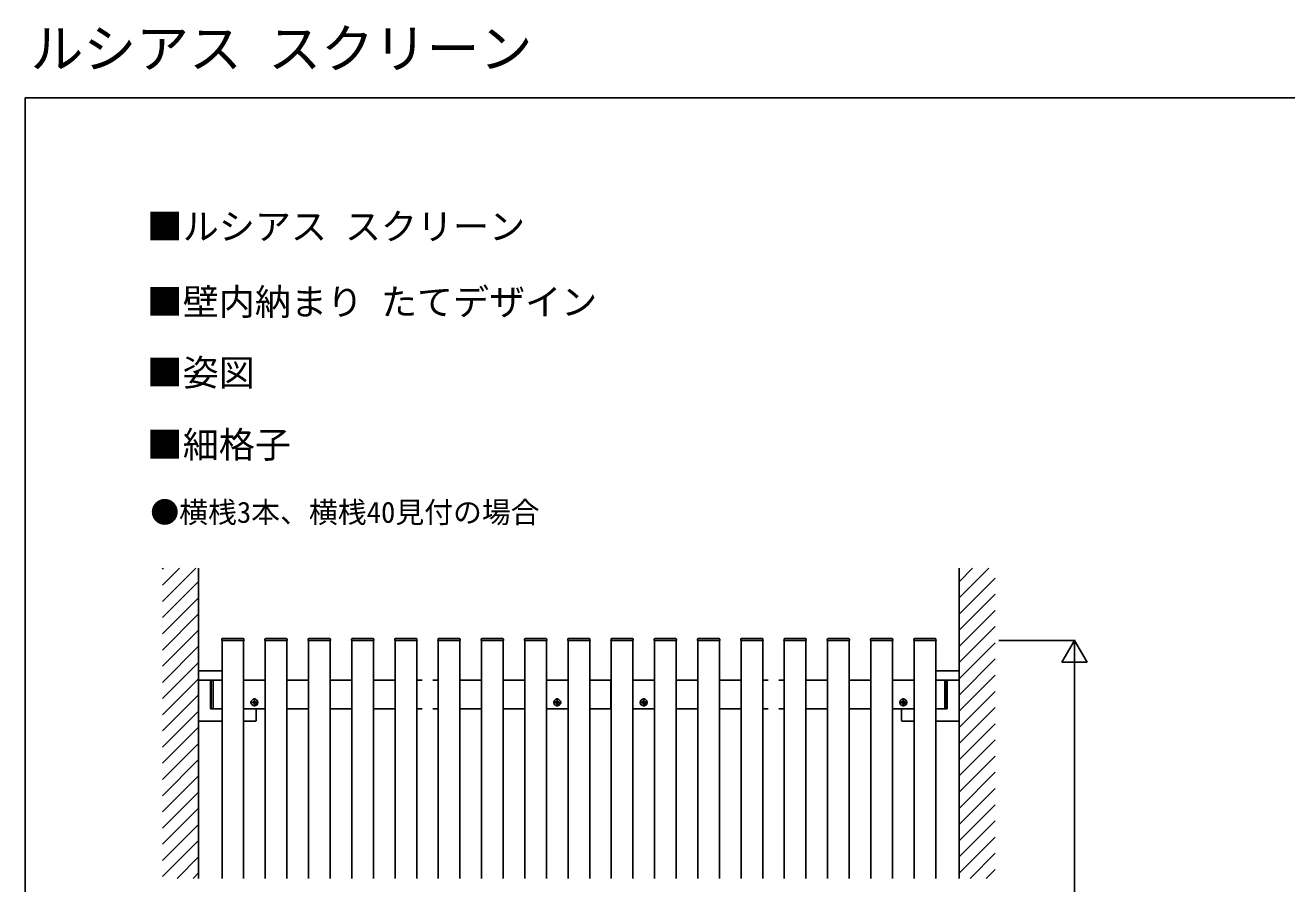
# Model space of a CAD drawing. Units: millimetres, scale not verified. Extents: x -1750 to 1750, y -2608 to 2592.
# Drawn here: x -1750 to 0, y 1402 to 2592 of the extents above; entities that cross this region are included whole.
import ezdxf
from ezdxf.enums import TextEntityAlignment as Align

# ---------------------------------------------------------------- set-up
doc = ezdxf.new("R2010")
doc.units = ezdxf.units.MM
doc.header["$LTSCALE"] = 14
for name, color, linetype in [('0-2_USER1', 3, 'Continuous'), ('0-4_YKK_12', 2, 'Continuous'), ('0-5_YKK_13', 4, 'Continuous'), ('0-6_YKK_D', 6, 'Continuous'), ('0-7_YKK_ZWAK', 7, 'Continuous'), ('0-8_YSS_K', 3, 'Continuous')]:
    doc.layers.add(name, color=color, linetype=linetype)
doc.styles.add('ＭＳ ゴシック', font='')
doc.styles.get('ＭＳ ゴシック').set_extended_font_data('MS Gothic')

msp = doc.modelspace()

# ---------------------------------------------------------------- linework, layer by layer
at = {"layer": '0-4_YKK_12'}
for p, q in [((-1477, 1739), (-1447, 1739)), ((-1477, 1409), (-1477, 1739)), ((-1447, 1409), (-1447, 1739)), ((-1417, 1739), (-1387, 1739)), ((-1417, 1409), (-1417, 1739)), ((-1387, 1409), (-1387, 1739)), ((-1357, 1739), (-1327, 1739)), ((-1357, 1409), (-1357, 1739)), ((-1327, 1409), (-1327, 1739)), ((-1297, 1739), (-1267, 1739)), ((-1297, 1409), (-1297, 1739)), ((-1267, 1409), (-1267, 1739)), ((-1237, 1739), (-1207, 1739)), ((-1237, 1409), (-1237, 1739)), ((-1207, 1409), (-1207, 1739)), ((-1177, 1739), (-1147, 1739)), ((-1177, 1409), (-1177, 1739)), ((-1147, 1409), (-1147, 1739)), ((-1117, 1739), (-1087, 1739)), ((-1117, 1409), (-1117, 1739)), ((-1087, 1409), (-1087, 1739)), ((-1057, 1739), (-1027, 1739)), ((-1057, 1409), (-1057, 1739)), ((-1027, 1409), (-1027, 1739)), ((-997, 1739), (-967, 1739)), ((-997, 1409), (-997, 1739)), ((-967, 1409), (-967, 1739)), ((-937, 1739), (-907, 1739)), ((-937, 1409), (-937, 1739)), ((-907, 1409), (-907, 1739)), ((-877, 1739), (-847, 1739)), ((-877, 1409), (-877, 1739)), ((-847, 1409), (-847, 1739)), ((-817, 1739), (-787, 1739)), ((-817, 1409), (-817, 1739)), ((-787, 1409), (-787, 1739)), ((-757, 1739), (-727, 1739)), ((-757, 1409), (-757, 1739)), ((-727, 1409), (-727, 1739)), ((-697, 1739), (-667, 1739)), ((-697, 1409), (-697, 1739)), ((-667, 1409), (-667, 1739)), ((-637, 1739), (-607, 1739)), ((-637, 1409), (-637, 1739)), ((-607, 1409), (-607, 1739)), ((-577, 1739), (-547, 1739)), ((-577, 1409), (-577, 1739)), ((-547, 1409), (-547, 1739)), ((-517, 1739), (-487, 1739)), ((-517, 1409), (-517, 1739)), ((-487, 1409), (-487, 1739)), ((-1477, 1684), (-1489.5, 1684)), ((-1447, 1684), (-1417, 1684)), ((-1387, 1684), (-1357, 1684)), ((-1327, 1684), (-1297, 1684)), ((-1267, 1684), (-1237, 1684)), ((-1207, 1684), (-1199.5, 1684)), ((-1184.5, 1684), (-1177, 1684)), ((-1147, 1684), (-1117, 1684)), ((-1087, 1684), (-1057, 1684)), ((-1027, 1684), (-997, 1684)), ((-967, 1684), (-937, 1684)), ((-937.6, 1684), (-937.6, 1644)), ((-907, 1684), (-877, 1684)), ((-847, 1684), (-817, 1684)), ((-787, 1684), (-757, 1684)), ((-727, 1684), (-719.5, 1684)), ((-704.5, 1684), (-697, 1684)), ((-667, 1684), (-637, 1684)), ((-607, 1684), (-577, 1684)), ((-547, 1684), (-517, 1684)), ((-487, 1684), (-474.5, 1684)), ((-1477, 1644), (-1489.5, 1644)), ((-1447, 1644), (-1417, 1644)), ((-1387, 1644), (-1357, 1644)), ((-1327, 1644), (-1297, 1644)), ((-1267, 1644), (-1237, 1644)), ((-1207, 1644), (-1199.5, 1644)), ((-1184.5, 1644), (-1177, 1644)), ((-1147, 1644), (-1117, 1644)), ((-1087, 1644), (-1057, 1644)), ((-1027, 1644), (-997, 1644)), ((-967, 1644), (-937, 1644)), ((-907, 1644), (-877, 1644)), ((-847, 1644), (-817, 1644)), ((-787, 1644), (-757, 1644)), ((-727, 1644), (-719.5, 1644)), ((-704.5, 1644), (-697, 1644)), ((-667, 1644), (-637, 1644)), ((-607, 1644), (-577, 1644)), ((-547, 1644), (-517, 1644)), ((-487, 1644), (-474.5, 1644))]:
    msp.add_line(p, q, dxfattribs=at)
at = {"layer": '0-5_YKK_13'}
for p, q in [((-1447.3, 1739), (-1476.7, 1739)), ((-1447.59, 1741.5), (-1476.41, 1741.5)), ((-1447.3, 1739), (-1446.5, 1739)), ((-1446.5, 1739), (-1446.6, 1740.56)), ((-1387.3, 1739), (-1416.7, 1739)), ((-1387.59, 1741.5), (-1416.41, 1741.5)), ((-1387.3, 1739), (-1386.5, 1739)), ((-1386.5, 1739), (-1386.6, 1740.56)), ((-1327.3, 1739), (-1356.7, 1739)), ((-1327.59, 1741.5), (-1356.41, 1741.5)), ((-1327.3, 1739), (-1326.5, 1739)), ((-1326.5, 1739), (-1326.6, 1740.56)), ((-1267.3, 1739), (-1296.7, 1739)), ((-1267.59, 1741.5), (-1296.41, 1741.5)), ((-1267.3, 1739), (-1266.5, 1739)), ((-1266.5, 1739), (-1266.6, 1740.56)), ((-1207.3, 1739), (-1236.7, 1739)), ((-1207.59, 1741.5), (-1236.41, 1741.5)), ((-1207.3, 1739), (-1206.5, 1739)), ((-1206.5, 1739), (-1206.6, 1740.56)), ((-1147.3, 1739), (-1176.7, 1739)), ((-1147.59, 1741.5), (-1176.41, 1741.5)), ((-1147.3, 1739), (-1146.5, 1739)), ((-1146.5, 1739), (-1146.6, 1740.56)), ((-1087.3, 1739), (-1116.7, 1739)), ((-1087.59, 1741.5), (-1116.41, 1741.5)), ((-1087.3, 1739), (-1086.5, 1739)), ((-1086.5, 1739), (-1086.6, 1740.56)), ((-1027.3, 1739), (-1056.7, 1739)), ((-1027.59, 1741.5), (-1056.41, 1741.5)), ((-1027.3, 1739), (-1026.5, 1739)), ((-1026.5, 1739), (-1026.6, 1740.56)), ((-967.3, 1739), (-996.7, 1739)), ((-967.59, 1741.5), (-996.41, 1741.5)), ((-967.3, 1739), (-966.5, 1739)), ((-966.5, 1739), (-966.6, 1740.56)), ((-907.3, 1739), (-936.7, 1739)), ((-907.59, 1741.5), (-936.41, 1741.5)), ((-907.3, 1739), (-906.5, 1739)), ((-906.5, 1739), (-906.6, 1740.56)), ((-847.3, 1739), (-876.7, 1739)), ((-847.59, 1741.5), (-876.41, 1741.5)), ((-847.3, 1739), (-846.5, 1739)), ((-846.5, 1739), (-846.6, 1740.56)), ((-787.3, 1739), (-816.7, 1739)), ((-787.59, 1741.5), (-816.41, 1741.5)), ((-787.3, 1739), (-786.5, 1739)), ((-786.5, 1739), (-786.6, 1740.56)), ((-727.3, 1739), (-756.7, 1739)), ((-727.59, 1741.5), (-756.41, 1741.5)), ((-727.3, 1739), (-726.5, 1739)), ((-726.5, 1739), (-726.6, 1740.56)), ((-667.3, 1739), (-696.7, 1739)), ((-667.59, 1741.5), (-696.41, 1741.5)), ((-667.3, 1739), (-666.5, 1739)), ((-666.5, 1739), (-666.6, 1740.56)), ((-607.3, 1739), (-636.7, 1739)), ((-607.59, 1741.5), (-636.41, 1741.5)), ((-607.3, 1739), (-606.5, 1739)), ((-606.5, 1739), (-606.6, 1740.56)), ((-547.3, 1739), (-576.7, 1739)), ((-547.59, 1741.5), (-576.41, 1741.5)), ((-547.3, 1739), (-546.5, 1739)), ((-546.5, 1739), (-546.6, 1740.56)), ((-487.3, 1739), (-516.7, 1739)), ((-487.59, 1741.5), (-516.41, 1741.5)), ((-487.3, 1739), (-486.5, 1739)), ((-486.5, 1739), (-486.6, 1740.56)), ((-1509.5, 1697), (-1477, 1697)), ((-1509.5, 1696.06), (-1509.5, 1697)), ((-1509.5, 1684), (-1509.5, 1696.06)), ((-1477, 1684), (-1509.5, 1684)), ((-1492, 1683.38), (-1492, 1644.62)), ((-1489.5, 1684), (-1491.53, 1683.88)), ((-1489.5, 1683.5), (-1489.5, 1684)), ((-454.5, 1697), (-487, 1697)), ((-487, 1684), (-454.5, 1684)), ((-474.5, 1684), (-472.47, 1683.88)), ((-474.5, 1683.5), (-474.5, 1684)), ((-472, 1683.38), (-472, 1644.62)), ((-454.5, 1696.06), (-454.5, 1697)), ((-454.5, 1684), (-454.5, 1696.06)), ((-1426.27, 1653), (-1437.74, 1653)), ((-1434.38, 1653.59), (-1433.34, 1653.61)), ((-1434.37, 1652.41), (-1433.34, 1652.39)), ((-1433.34, 1653.61), (-1432.73, 1653.73)), ((-1433.34, 1652.39), (-1432.73, 1652.27)), ((-1432.61, 1654.34), (-1432.73, 1653.73)), ((-1432.61, 1651.66), (-1432.73, 1652.27)), ((-1432.59, 1655.38), (-1432.61, 1654.34)), ((-1432.59, 1650.62), (-1432.61, 1651.66)), ((-1432, 1658.73), (-1432, 1647.26)), ((-1431.41, 1655.38), (-1431.39, 1654.34)), ((-1431.41, 1650.62), (-1431.39, 1651.66)), ((-1431.39, 1654.34), (-1431.27, 1653.73)), ((-1431.39, 1651.66), (-1431.27, 1652.27)), ((-1430.66, 1653.61), (-1431.27, 1653.73)), ((-1430.66, 1652.39), (-1431.27, 1652.27)), ((-1429.62, 1653.59), (-1430.66, 1653.61)), ((-1429.62, 1652.41), (-1430.66, 1652.39)), ((-1006.27, 1653), (-1017.74, 1653)), ((-1014.38, 1653.59), (-1013.34, 1653.61)), ((-1014.37, 1652.41), (-1013.34, 1652.39)), ((-1013.34, 1653.61), (-1012.73, 1653.73)), ((-1013.34, 1652.39), (-1012.73, 1652.27)), ((-1012.61, 1654.34), (-1012.73, 1653.73)), ((-1012.61, 1651.66), (-1012.73, 1652.27)), ((-1012.59, 1655.38), (-1012.61, 1654.34)), ((-1012.59, 1650.62), (-1012.61, 1651.66)), ((-1012, 1658.73), (-1012, 1647.26)), ((-1011.41, 1655.38), (-1011.39, 1654.34)), ((-1011.41, 1650.62), (-1011.39, 1651.66)), ((-1011.39, 1654.34), (-1011.27, 1653.73)), ((-1011.39, 1651.66), (-1011.27, 1652.27)), ((-1010.66, 1653.61), (-1011.27, 1653.73)), ((-1010.66, 1652.39), (-1011.27, 1652.27)), ((-1009.62, 1653.59), (-1010.66, 1653.61)), ((-1009.62, 1652.41), (-1010.66, 1652.39)), ((-886.27, 1653), (-897.74, 1653)), ((-894.38, 1653.59), (-893.34, 1653.61)), ((-894.37, 1652.41), (-893.34, 1652.39)), ((-893.34, 1653.61), (-892.73, 1653.73)), ((-893.34, 1652.39), (-892.73, 1652.27)), ((-892.61, 1654.34), (-892.73, 1653.73)), ((-892.61, 1651.66), (-892.73, 1652.27)), ((-892.59, 1655.38), (-892.61, 1654.34)), ((-892.59, 1650.62), (-892.61, 1651.66)), ((-892, 1658.73), (-892, 1647.26)), ((-891.41, 1655.38), (-891.39, 1654.34)), ((-891.41, 1650.62), (-891.39, 1651.66)), ((-891.39, 1654.34), (-891.27, 1653.73)), ((-891.39, 1651.66), (-891.27, 1652.27)), ((-890.66, 1653.61), (-891.27, 1653.73)), ((-890.66, 1652.39), (-891.27, 1652.27)), ((-889.62, 1653.59), (-890.66, 1653.61)), ((-889.62, 1652.41), (-890.66, 1652.39)), ((-526.27, 1653), (-537.74, 1653)), ((-534.38, 1653.59), (-533.34, 1653.61)), ((-534.37, 1652.41), (-533.34, 1652.39)), ((-533.34, 1653.61), (-532.73, 1653.73)), ((-533.34, 1652.39), (-532.73, 1652.27)), ((-532.61, 1654.34), (-532.73, 1653.73)), ((-532.61, 1651.66), (-532.73, 1652.27)), ((-532.59, 1655.38), (-532.61, 1654.34)), ((-532.59, 1650.62), (-532.61, 1651.66)), ((-532, 1658.73), (-532, 1647.26)), ((-531.41, 1655.38), (-531.39, 1654.34)), ((-531.41, 1650.62), (-531.39, 1651.66)), ((-531.39, 1654.34), (-531.27, 1653.73)), ((-531.39, 1651.66), (-531.27, 1652.27)), ((-530.66, 1653.61), (-531.27, 1653.73)), ((-530.66, 1652.39), (-531.27, 1652.27)), ((-529.62, 1653.59), (-530.66, 1653.61)), ((-529.62, 1652.41), (-530.66, 1652.39)), ((-1509.5, 1628), (-1509.5, 1627)), ((-1477, 1644), (-1492, 1644)), ((-1430.5, 1644), (-1447, 1644)), ((-1429.5, 1628), (-1429.5, 1643)), ((-534.5, 1628), (-534.5, 1643)), ((-533.5, 1644), (-517, 1644)), ((-487, 1644), (-472, 1644)), ((-454.5, 1628), (-454.5, 1627)), ((-1509.5, 1627), (-1477, 1627)), ((-1447, 1627), (-1430.5, 1627)), ((-517, 1627), (-533.5, 1627)), ((-454.5, 1627), (-487, 1627))]:
    msp.add_line(p, q, dxfattribs=at)
for points in [[(-1477.4, 1740.56), (-1477.5, 1739), (-1476.7, 1739)], [(-1417.4, 1740.56), (-1417.5, 1739), (-1416.7, 1739)], [(-1357.4, 1740.56), (-1357.5, 1739), (-1356.7, 1739)], [(-1297.4, 1740.56), (-1297.5, 1739), (-1296.7, 1739)], [(-1237.4, 1740.56), (-1237.5, 1739), (-1236.7, 1739)], [(-1177.4, 1740.56), (-1177.5, 1739), (-1176.7, 1739)], [(-1117.4, 1740.56), (-1117.5, 1739), (-1116.7, 1739)], [(-1057.4, 1740.56), (-1057.5, 1739), (-1056.7, 1739)], [(-997.4, 1740.56), (-997.5, 1739), (-996.7, 1739)], [(-937.4, 1740.56), (-937.5, 1739), (-936.7, 1739)], [(-877.4, 1740.56), (-877.5, 1739), (-876.7, 1739)], [(-817.4, 1740.56), (-817.5, 1739), (-816.7, 1739)], [(-757.4, 1740.56), (-757.5, 1739), (-756.7, 1739)], [(-697.4, 1740.56), (-697.5, 1739), (-696.7, 1739)], [(-637.4, 1740.56), (-637.5, 1739), (-636.7, 1739)], [(-577.4, 1740.56), (-577.5, 1739), (-576.7, 1739)], [(-517.4, 1740.56), (-517.5, 1739), (-516.7, 1739)], [(-1509.5, 1628), (-1509.5, 1684), (-1494, 1684)], [(-1493, 1645), (-1493, 1684), (-1494, 1684)], [(-1491.53, 1644.12), (-1489.5, 1644), (-1489.5, 1644.5), (-1489.5, 1683.5)], [(-472.47, 1644.12), (-474.5, 1644), (-474.5, 1644.5), (-474.5, 1683.5)], [(-471, 1645), (-471, 1684), (-470, 1684)], [(-454.5, 1628), (-454.5, 1684), (-470, 1684)]]:
    msp.add_lwpolyline(points, dxfattribs=at)
for centre, radius in [((-1432, 1653), 4.74), ((-1429.36, 1650.36), 0.3), ((-1012, 1653), 4.74), ((-1009.36, 1650.36), 0.3), ((-892, 1653), 4.74), ((-889.36, 1650.36), 0.3), ((-532, 1653), 4.74), ((-529.36, 1650.36), 0.3)]:
    msp.add_circle(centre, radius, dxfattribs=at)
for centre, radius, start, end in [((-1476.41, 1740.5), 1, 90, 176.5), ((-1447.59, 1740.5), 1, 3.5, 90), ((-1416.41, 1740.5), 1, 90, 176.5), ((-1387.59, 1740.5), 1, 3.5, 90), ((-1356.41, 1740.5), 1, 90, 176.5), ((-1327.59, 1740.5), 1, 3.5, 90), ((-1296.41, 1740.5), 1, 90, 176.5), ((-1267.59, 1740.5), 1, 3.5, 90), ((-1236.41, 1740.5), 1, 90, 176.5), ((-1207.59, 1740.5), 1, 3.5, 90), ((-1176.41, 1740.5), 1, 90, 176.5), ((-1147.59, 1740.5), 1, 3.5, 90), ((-1116.41, 1740.5), 1, 90, 176.5), ((-1087.59, 1740.5), 1, 3.5, 90), ((-1056.41, 1740.5), 1, 90, 176.5), ((-1027.59, 1740.5), 1, 3.5, 90), ((-996.41, 1740.5), 1, 90, 176.5), ((-967.59, 1740.5), 1, 3.5, 90), ((-936.41, 1740.5), 1, 90, 176.5), ((-907.59, 1740.5), 1, 3.5, 90), ((-876.41, 1740.5), 1, 90, 176.5), ((-847.59, 1740.5), 1, 3.5, 90), ((-816.41, 1740.5), 1, 90, 176.5), ((-787.59, 1740.5), 1, 3.5, 90), ((-756.41, 1740.5), 1, 90, 176.5), ((-727.59, 1740.5), 1, 3.5, 90), ((-696.41, 1740.5), 1, 90, 176.5), ((-667.59, 1740.5), 1, 3.5, 90), ((-636.41, 1740.5), 1, 90, 176.5), ((-607.59, 1740.5), 1, 3.5, 90), ((-576.41, 1740.5), 1, 90, 176.5), ((-547.59, 1740.5), 1, 3.5, 90), ((-516.41, 1740.5), 1, 90, 176.5), ((-487.59, 1740.5), 1, 3.5, 90), ((-1491.5, 1683.38), 0.5, 93.5, 180), ((-472.5, 1683.38), 0.5, 0, 86.5), ((-1492, 1645), 1, 180, 270), ((-1432, 1653), 2.45, 165.9892, 194.0108), ((-1432, 1653), 2.45, 75.9892, 104.0108), ((-1432, 1653), 2.45, 255.9892, 284.0108), ((-1432, 1653), 2.45, 345.9892, 14.0108), ((-1012, 1653), 2.45, 165.9892, 194.0108), ((-1012, 1653), 2.45, 75.9892, 104.0108), ((-1012, 1653), 2.45, 255.9892, 284.0108), ((-1012, 1653), 2.45, 345.9892, 14.0108), ((-892, 1653), 2.45, 165.9892, 194.0108), ((-892, 1653), 2.45, 75.9892, 104.0108), ((-892, 1653), 2.45, 255.9892, 284.0108), ((-892, 1653), 2.45, 345.9892, 14.0108), ((-532, 1653), 2.45, 165.9892, 194.0108), ((-532, 1653), 2.45, 75.9892, 104.0108), ((-532, 1653), 2.45, 255.9892, 284.0108), ((-532, 1653), 2.45, 345.9892, 14.0108), ((-472, 1645), 1, 270, 0), ((-1491.5, 1644.62), 0.5, 180, 266.5), ((-1430.5, 1643), 1, 0, 90), ((-1430.5, 1628), 1, 270, 0), ((-533.5, 1643), 1, 90, 180), ((-533.5, 1628), 1, 180, 270), ((-472.5, 1644.62), 0.5, 273.5, 0)]:
    msp.add_arc(centre, radius, start, end, dxfattribs=at)
at = {"layer": '0-6_YKK_D'}
for p, q in [((-399.5, 1739), (-293.5, 1739)), ((-294.5, 1739), (-312, 1708.69)), ((-294.5, 1739), (-277, 1708.69)), ((-294.5, 1739), (-294.5, 1678.38)), ((-312, 1708.69), (-277, 1708.69)), ((-294.5, 1704), (-294.5, 574))]:
    msp.add_line(p, q, dxfattribs=at)
at = {"layer": '0-7_YKK_ZWAK'}
for q in [(-1750, -2608.5), (1750, 2491.5)]:
    msp.add_line((-1750, 2491.5), q, dxfattribs=at)
at = {"layer": '0-8_YSS_K'}
for p, q in [((-1559.5, 1837.95), (-1558.45, 1839)), ((-1559.5, 1815.5), (-1536, 1839)), ((-1559.5, 1793.04), (-1513.54, 1839)), ((-1509.5, 1839), (-1509.5, 1409)), ((-454.5, 1839), (-454.5, 1409)), ((-454.5, 1820.41), (-435.91, 1839)), ((-454.5, 1797.96), (-413.46, 1839)), ((-1559.5, 1770.59), (-1509.5, 1820.59)), ((-454.5, 1775.51), (-404.5, 1825.51)), ((-454.5, 1753.06), (-404.5, 1803.06)), ((-1559.5, 1748.14), (-1509.5, 1798.14)), ((-1559.5, 1725.69), (-1509.5, 1775.69)), ((-454.5, 1730.61), (-404.5, 1780.61)), ((-1559.5, 1703.24), (-1509.5, 1753.24)), ((-454.5, 1708.16), (-404.5, 1758.16)), ((-454.5, 1685.71), (-404.5, 1735.71)), ((-1559.5, 1680.79), (-1509.5, 1730.79)), ((-1559.5, 1658.34), (-1509.5, 1708.34)), ((-454.5, 1663.26), (-404.5, 1713.26)), ((-1559.5, 1635.89), (-1509.5, 1685.89)), ((-454.5, 1640.81), (-404.5, 1690.81)), ((-1559.5, 1613.44), (-1509.5, 1663.44)), ((-454.5, 1618.36), (-404.5, 1668.36)), ((-454.5, 1595.91), (-404.5, 1645.91)), ((-1559.5, 1590.99), (-1509.5, 1640.99)), ((-1559.5, 1568.54), (-1509.5, 1618.54)), ((-454.5, 1573.46), (-404.5, 1623.46)), ((-1559.5, 1546.09), (-1509.5, 1596.09)), ((-454.5, 1551.01), (-404.5, 1601.01)), ((-454.5, 1528.56), (-404.5, 1578.56)), ((-1559.5, 1523.64), (-1509.5, 1573.64)), ((-1559.5, 1501.19), (-1509.5, 1551.19)), ((-454.5, 1506.11), (-404.5, 1556.11)), ((-1559.5, 1478.74), (-1509.5, 1528.74)), ((-454.5, 1483.65), (-404.5, 1533.65)), ((-1559.5, 1456.29), (-1509.5, 1506.29)), ((-454.5, 1461.2), (-404.5, 1511.2)), ((-454.5, 1438.75), (-404.5, 1488.75)), ((-1559.5, 1433.83), (-1509.5, 1483.83)), ((-1559.5, 1411.38), (-1509.5, 1461.38)), ((-454.5, 1416.3), (-404.5, 1466.3)), ((-1539.43, 1409), (-1509.5, 1438.93)), ((-439.35, 1409), (-404.5, 1443.85)), ((-416.9, 1409), (-404.5, 1421.4)), ((-1516.98, 1409), (-1509.5, 1416.48))]:
    msp.add_line(p, q, dxfattribs=at)

# ---------------------------------------------------------------- texts
at = {"layer": '0-2_USER1', "style": 'ＭＳ ゴシック'}
for s, height, p in [('ルシアス スクリーン', 53.74, (-1742.66, 2516.83)), ('■ルシアス スクリーン', 36.66, (-1581.51, 2283.68)), ('■壁内納まり たてデザイン', 36.66, (-1581.51, 2179.14)), ('■姿図', 36.66, (-1581.51, 2081.12)), ('■細格子', 36.66, (-1581.51, 1981.12)), ('●横桟3本、横桟40見付の場合\u3000', 29.33, (-1576.45, 1893.23))]:
    msp.add_text(s, height=height, dxfattribs=at).set_placement(p, align=Align.BOTTOM_LEFT)

doc.saveas('drawing.dxf')
